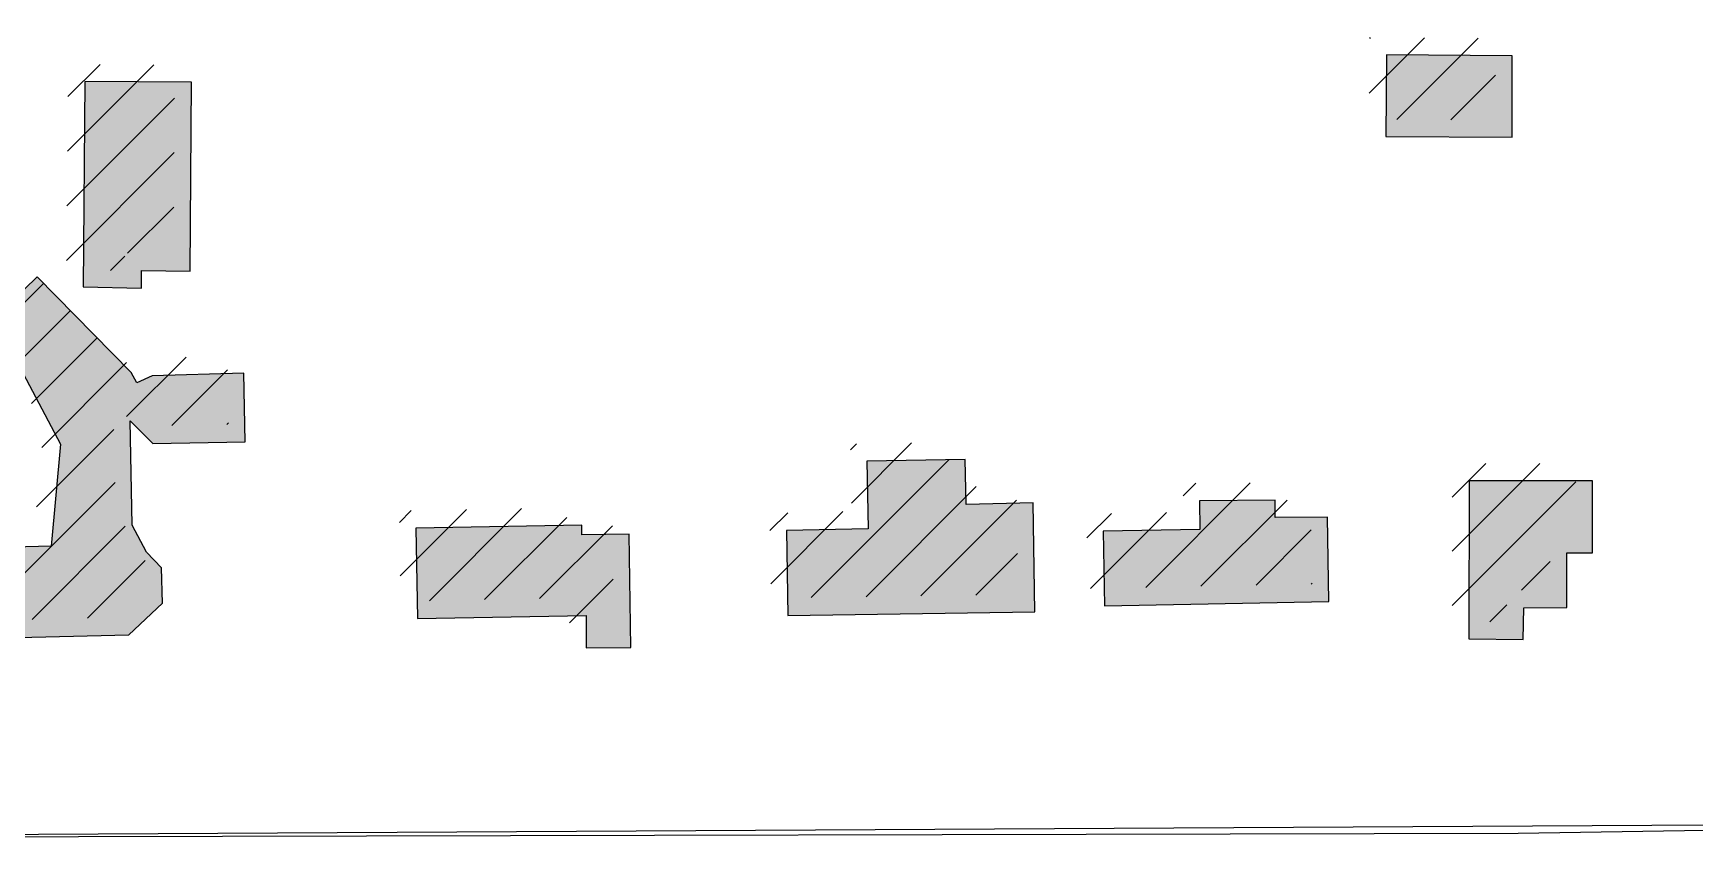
# Model space of a CAD drawing. Extents: x 6438959 to 7279357, y 1424492 to 2039161.
# Drawn here: x 6785978 to 6786667, y 1740462 to 1740798 of the extents above; entities that cross this region are included whole.
import ezdxf

# ---------------------------------------------------------------- set-up
doc = ezdxf.new("R2010")
doc.units = 21
for name, color, linetype in [('BUILDINGS', 9, 'Continuous'), ('CL_MAJOR', 2, 'Continuous'), ('PLSS_QQ', 8, 'Continuous')]:
    doc.layers.add(name, color=color, linetype=linetype)

msp = doc.modelspace()

# ---------------------------------------------------------------- hatches: boundary and pattern name
at = {"layer": 'BUILDINGS_HATCH'}
for points in [[(6786591.66, 1740788.9), (6786539.52, 1740789.2), (6786539.21, 1740755.33), (6786591.65, 1740755.03)], [(6786042.86, 1740699.56), (6786043.39, 1740777.85), (6785999.15, 1740778.22), (6785998.39, 1740693), (6786022.7, 1740692.48), (6786022.64, 1740699.76)], [(6785919.62, 1740546.35), (6786017.44, 1740548.6), (6786031.39, 1740561.83), (6786030.98, 1740576.39), (6786024.77, 1740582.89), (6786018.82, 1740594.13), (6786017.88, 1740637.45), (6786027.33, 1740628.06), (6786065.7, 1740628.74), (6786065.17, 1740657.14), (6786027.1, 1740656.1), (6786020.68, 1740653.13), (6786018.3, 1740657.48), (6785979.31, 1740697.22), (6785957.81, 1740676.29), (6785961.38, 1740669.4), (6785973.49, 1740657.12), (6785988.96, 1740627.75), (6785985.21, 1740585.48), (6785969.39, 1740584.99), (6785964.63, 1740594.05), (6785928.9, 1740593.03), (6785929.29, 1740581.75), (6785918.74, 1740581.66), (6785905.95, 1740569.17), (6785906.03, 1740560.07)], [(6786290.97, 1740556.67), (6786393.48, 1740558.24), (6786392.82, 1740603.38), (6786365, 1740602.79), (6786364.55, 1740621.36), (6786323.84, 1740620.66), (6786324.36, 1740592.63), (6786290.39, 1740591.98)], [(6786625.04, 1740612.57), (6786573.78, 1740612.51), (6786573.73, 1740546.97), (6786596.28, 1740546.79), (6786596.47, 1740559.9), (6786614.34, 1740560.05), (6786614.45, 1740582.63), (6786624.99, 1740582.71)], [(6786421.92, 1740591.61), (6786422.46, 1740560.66), (6786515.6, 1740562.52), (6786515.02, 1740597.47), (6786493.34, 1740597.29), (6786493.28, 1740604.57), (6786461.94, 1740604.31), (6786462.04, 1740592.3)], [(6786205.42, 1740594.2), (6786136.59, 1740592.91), (6786137.19, 1740555.41), (6786207.19, 1740556.71), (6786207.3, 1740543.24), (6786225.75, 1740543.39), (6786225.08, 1740590.36), (6786205.45, 1740590.2)]]:
    msp.add_hatch(color=251, dxfattribs=at).paths.add_polyline_path(points)
at = {"layer": 'BUILDINGS_SHADOW'}
h = msp.add_hatch(dxfattribs=at)
h.set_pattern_fill('ANSI31', scale=5)
h.paths.add_polyline_path([(6786584.72, 1740796.1), (6786532.58, 1740796.4), (6786532.27, 1740762.53), (6786584.71, 1740762.23)])
h = msp.add_hatch(dxfattribs=at)
h.set_pattern_fill('ANSI31', scale=5)
h.paths.add_polyline_path([(6786035.92, 1740706.76), (6786036.45, 1740785.05), (6785992.21, 1740785.41), (6785991.44, 1740700.2), (6786015.76, 1740699.67), (6786015.7, 1740706.96)])
h = msp.add_hatch(dxfattribs=at)
h.set_pattern_fill('ANSI31', scale=5)
h.paths.add_polyline_path([(6785912.67, 1740553.54), (6786010.5, 1740555.8), (6786024.45, 1740569.02), (6786024.04, 1740583.59), (6786017.83, 1740590.09), (6786011.88, 1740601.33), (6786010.94, 1740644.65), (6786020.39, 1740635.26), (6786058.76, 1740635.94), (6786058.23, 1740664.34), (6786020.16, 1740663.3), (6786013.74, 1740660.33), (6786011.36, 1740664.68), (6785972.37, 1740704.42), (6785950.86, 1740683.49), (6785954.44, 1740676.6), (6785966.55, 1740664.32), (6785982.02, 1740634.95), (6785978.26, 1740592.68), (6785962.45, 1740592.19), (6785957.69, 1740601.25), (6785921.96, 1740600.23), (6785922.34, 1740588.94), (6785911.8, 1740588.86), (6785899.01, 1740576.37), (6785899.09, 1740567.27)])
h = msp.add_hatch(dxfattribs=at)
h.set_pattern_fill('ANSI31', scale=5)
h.paths.add_polyline_path([(6786284.03, 1740563.87), (6786386.54, 1740565.44), (6786385.88, 1740610.58), (6786358.05, 1740609.99), (6786357.61, 1740628.56), (6786316.9, 1740627.86), (6786317.42, 1740599.83), (6786283.45, 1740599.18)])
h = msp.add_hatch(dxfattribs=at)
h.set_pattern_fill('ANSI31', scale=5)
h.paths.add_polyline_path([(6786618.1, 1740619.77), (6786566.83, 1740619.71), (6786566.79, 1740554.17), (6786589.34, 1740553.99), (6786589.53, 1740567.1), (6786607.4, 1740567.25), (6786607.5, 1740589.82), (6786618.05, 1740589.91)])
h = msp.add_hatch(dxfattribs=at)
h.set_pattern_fill('ANSI31', scale=5)
h.paths.add_polyline_path([(6786414.97, 1740598.8), (6786415.52, 1740567.86), (6786508.66, 1740569.71), (6786508.08, 1740604.67), (6786486.4, 1740604.49), (6786486.34, 1740611.77), (6786455, 1740611.51), (6786455.1, 1740599.5)])
h = msp.add_hatch(dxfattribs=at)
h.set_pattern_fill('ANSI31', scale=5)
h.paths.add_polyline_path([(6786198.48, 1740601.4), (6786129.65, 1740600.11), (6786130.25, 1740562.61), (6786200.25, 1740563.91), (6786200.36, 1740550.44), (6786218.81, 1740550.59), (6786218.13, 1740597.56), (6786198.51, 1740597.39)])

# ---------------------------------------------------------------- linework, layer by layer
at = {"layer": 'BUILDINGS'}
for points in [[(6786591.66, 1740788.9), (6786539.52, 1740789.2), (6786539.21, 1740755.33), (6786591.65, 1740755.03), (6786591.66, 1740788.9)], [(6786042.86, 1740699.56), (6786043.39, 1740777.85), (6785999.15, 1740778.22), (6785998.39, 1740693), (6786022.7, 1740692.48), (6786022.64, 1740699.76), (6786042.86, 1740699.56)], [(6786290.97, 1740556.67), (6786393.48, 1740558.24), (6786392.82, 1740603.38), (6786365, 1740602.79), (6786364.55, 1740621.36), (6786323.84, 1740620.66), (6786324.36, 1740592.63), (6786290.39, 1740591.98), (6786290.97, 1740556.67)], [(6786625.04, 1740612.57), (6786573.78, 1740612.51), (6786573.73, 1740546.97), (6786596.28, 1740546.79), (6786596.47, 1740559.9), (6786614.34, 1740560.05), (6786614.45, 1740582.63), (6786624.99, 1740582.71), (6786625.04, 1740612.57)], [(6786421.92, 1740591.61), (6786422.46, 1740560.66), (6786515.6, 1740562.52), (6786515.02, 1740597.47), (6786493.34, 1740597.29), (6786493.28, 1740604.57), (6786461.94, 1740604.31), (6786462.04, 1740592.3), (6786421.92, 1740591.61)], [(6786205.42, 1740594.2), (6786136.59, 1740592.91), (6786137.19, 1740555.41), (6786207.19, 1740556.71), (6786207.3, 1740543.24), (6786225.75, 1740543.39), (6786225.08, 1740590.36), (6786205.45, 1740590.2), (6786205.42, 1740594.2)]]:
    msp.add_lwpolyline(points, close=True, dxfattribs=at)
for points in [[(6785919.62, 1740546.35), (6786017.44, 1740548.6), (6786031.39, 1740561.83), (6786030.98, 1740576.39), (6786024.77, 1740582.89), (6786018.82, 1740594.13), (6786017.88, 1740637.45), (6786027.33, 1740628.06), (6786065.7, 1740628.74), (6786065.17, 1740657.14), (6786027.1, 1740656.1), (6786020.68, 1740653.13), (6786018.3, 1740657.48), (6785979.31, 1740697.22), (6785957.81, 1740676.29)], [(6785973.49, 1740657.12), (6785988.96, 1740627.75), (6785985.21, 1740585.48), (6785969.39, 1740584.99)]]:
    msp.add_lwpolyline(points, dxfattribs=at)
at = {"layer": 'CL_MAJOR'}
for points in [[(6786594.13, 1740466.34), (6786697.67, 1740468.06)], [(6785635.32, 1740464.17), (6785996.56, 1740465.01), (6786594.13, 1740466.34)]]:
    msp.add_lwpolyline(points, dxfattribs=at)
at = {"layer": 'PLSS_QQ'}
msp.add_lwpolyline([(6786699.29, 1740469.95), (6786690.42, 1741787.71), (6786681.55, 1743105.34), (6785319.22, 1743103.4), (6785326.95, 1741782.91), (6785334.69, 1740462.42), (6786699.29, 1740469.95)], dxfattribs=at)

doc.saveas('drawing.dxf')
